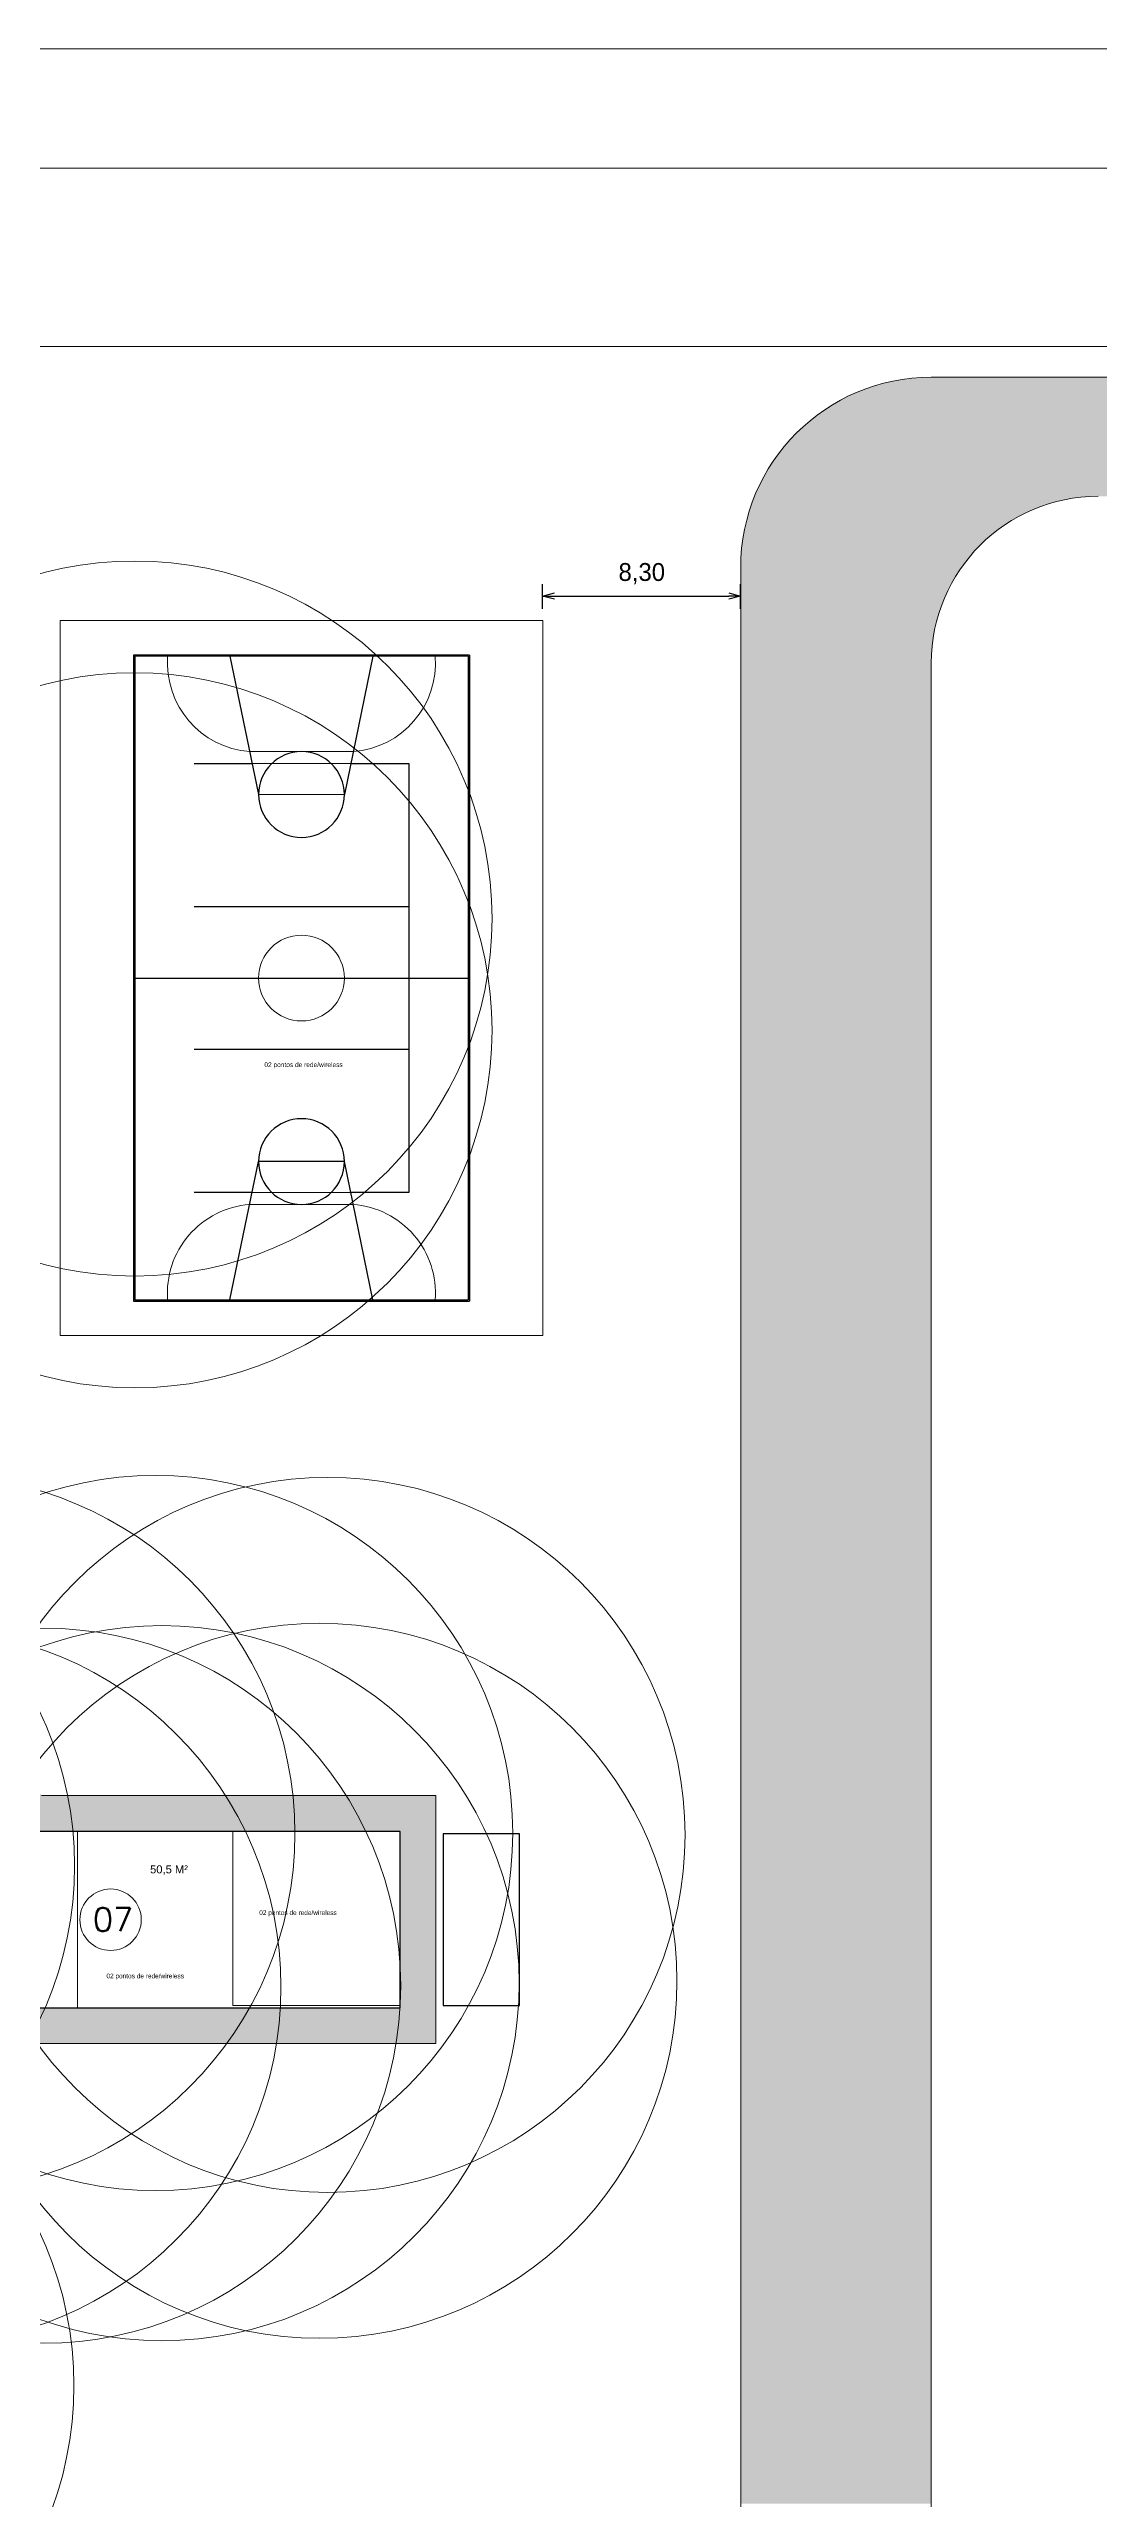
# Model space of a CAD drawing. Header units: millimetres. Extents: x 664 to 1534, y 1164 to 2765.
# Drawn here: x 820.7 to 864.7, y 1325.4 to 1428.2 of the extents above; entities that cross this region are included whole.
import ezdxf

# ---------------------------------------------------------------- set-up
doc = ezdxf.new("R2010")
doc.units = ezdxf.units.MM
doc.linetypes.add('HIDDEN', pattern=[9.525, 6.35, -3.175])
doc.layers.get('0').update_dxf_attribs({"lineweight": 20})
doc.layers.get('Defpoints').update_dxf_attribs({"lineweight": 13})
for name, color, linetype, lineweight in [('Alambrado', 7, 'Continuous', 15), ('Barra', 9, 'Continuous', 9), ('Calçadas', 7, 'Continuous', 13), ('Cotas', 1, 'Continuous', 5), ('Linha', 6, 'Continuous', 20), ('Paredes', 5, 'Continuous', 25), ('Quadra1', 20, 'Continuous', 25)]:
    doc.layers.add(name, color=color, linetype=linetype, lineweight=lineweight)
doc.layers.add('Piso', color=7, linetype='Continuous')
doc.styles.add('Arial', font='arial.ttf')
doc.styles.add('ROMANS', font='romans')
doc.linetypes.add('FENCELINE1', pattern='A,6.35,-2.54,[133,ltypeshp.shx,S=2.54,R=0,X=-2.54,Y=0],-2.54,25.4', length=36.83)
doc.dimstyles.get("Standard").update_dxf_attribs({"dimscale": 5, "dimtxt": 0.15, "dimasz": 0.1, "dimexe": 0.1, "dimexo": 0.1, "dimgap": 0.1, "dimtad": 1, "dimzin": 1, "dimdsep": 46, "dimtxsty": 'Standard', "dimblk1": 'OPEN30', "dimblk2": 'OPEN30', "dimsah": 1, "dimcen": -1, "dimclrd": 1, "dimclre": 1, "dimclrt": 1, "dimadec": 1, "dimazin": 0, "dimtm": 1e-09, "dimtfac": 1, "dimtmove": 2, "dimatfit": 2, "dimldrblk": 'CLOSED', "dimfxl": 1, "dimtzin": 1, "dimarcsym": 0})
pattern_1 = [(50, (-603.278, 21.2618), (4.554617, -0.398477), [0.47625, -5.23875]), (355, (-603.278, 21.262), (-0.881071, 4.776416), [0.381, -4.191]), (100.451, (-602.8986, 21.2286), (3.673563, 4.377917), [0.40475, -4.45225]), (46.1842, (-603.278, 22.532), (6.776976, -1.051058), [0.714375, -7.858125]), (96.6356, (-602.7134, 22.444), (5.935106, 6.185639), [0.607125, -6.678375]), (351.184, (-603.278, 22.532), (5.935115, 6.185628), [0.5715, -6.2865]), (21, (-602.643, 22.2143), (3.790372, -2.556638), [0.47625, -5.23875]), (326, (-602.643, 22.2143), (1.545051, 4.604699), [0.381, -4.191]), (71.4514, (-602.3273, 22.0013), (5.335412, 2.048071), [0.40475, -4.45225]), (37.5, (-603.2781, 21.2618), (0.0772151, 2.113876), [0, -4.1402, 0, -4.2545, 0, -4.206875]), (7.5, (-603.2781, 21.2618), (1.6704916, 2.5045144), [0, -2.4257, 0, -4.04495, 0, -1.603375]), (327.5, (-604.6942, 21.2618), (3.3897649, -0.1432186), [0, -1.5875, 0, -4.953, 0, -6.57225]), (317.5, (-605.3292, 21.2618), (3.7032295, 0.6356623), [0, -2.06375, 0, -3.2893, 0, -4.66725])]

# ---------------------------------------------------------------- blocks, each defined once
blk = doc.blocks.new('_Open30')
at = {"color": 0, "linetype": 'ByBlock', "lineweight": -2}
for p, q in [((-1, 0.27), (0, 0)), ((0, 0), (-1, -0.27)), ((0, 0), (-1, 0))]:
    blk.add_line(p, q, dxfattribs=at)
blk = doc.blocks.new('*D8')
at = {"layer": 'Cotas', "color": 1, "lineweight": -2, "transparency": 16777216}
for p, q in [((841.43, 1404.69), (841.43, 1405.72)), ((849.74, 1404.69), (849.74, 1405.72)), ((841.93, 1405.22), (849.24, 1405.22))]:
    blk.add_line(p, q, dxfattribs=at)
at = {"layer": 'Defpoints', "color": 0, "transparency": 16777216}
for p in [(849.74, 1405.22), (841.43, 1404.19), (849.74, 1404.19)]:
    blk.add_point(p, dxfattribs=at)
at = {"layer": 'Cotas', "color": 1, "lineweight": -2, "transparency": 16777216, "xscale": 0.5, "yscale": 0.5, "zscale": 0.5, "rotation": 180}
blk.add_blockref('_Open30', (841.43, 1405.22), dxfattribs=at)
at = {"layer": 'Cotas', "color": 1, "lineweight": -2, "transparency": 16777216, "xscale": 0.5, "yscale": 0.5, "zscale": 0.5}
blk.add_blockref('_Open30', (849.74, 1405.22), dxfattribs=at)
at = {"layer": 'Cotas', "color": 1, "transparency": 16777216, "insert": (845.59, 1406.16), "char_height": 0.75, "attachment_point": 5}
blk.add_mtext('8,30', dxfattribs=at)
blk = doc.blocks.new('_Closed')
at = {"layer": 'Piso', "color": 0, "lineweight": -2}
for p, q in [((-1, 0.17), (0, 0)), ((-1, 0.17), (-1, -0.17)), ((0, 0), (-1, -0.17)), ((0, 0), (-1, 0))]:
    blk.add_line(p, q, dxfattribs=at)

msp = doc.modelspace()

# ---------------------------------------------------------------- hatches: boundary and pattern name
at = {"layer": 'Barra'}
h = msp.add_hatch(dxfattribs=at)
h.set_pattern_fill('AR-CONC', color=256, scale=0.025, style=0)
h.set_pattern_definition(pattern_1)
h.paths.add_polyline_path([(977.375, 1409.405, -0.4651419), (983.311, 1403.469), (983.311, 1327.37), (988.308, 1327.37), (988.305, 1403.24, 0.4469678), (977.406, 1414.405), (857.741, 1414.405, 0.4142136), (849.741, 1406.405), (849.741, 1325.182), (857.741, 1325.182), (857.741, 1402.405, -0.4142136), (864.741, 1409.405)])
h = msp.add_hatch(dxfattribs=at)
h.set_pattern_fill('AR-CONC', color=256, scale=0.025, style=0)
h.set_pattern_definition(pattern_1)
h.paths.add_polyline_path([(983.311, 1225.034, -0.4142136), (978.311, 1220.034), (745.25, 1220.034), (745.25, 1215.034), (978.311, 1215.034, 0.4142233), (988.311, 1225.034), (988.308, 1327.37), (983.311, 1327.37)])
at = {"layer": 'Calçadas'}
h = msp.add_hatch(dxfattribs=at)
h.set_pattern_fill('AR-SAND', color=256, scale=0.02, angle=-90, style=0)
h.set_pattern_definition([(307.5, (-540.2502, 1911.4388), (0.97882647, 0.03200063), [0, -0.77216, 0, -0.8636, 0, -0.8255]), (277.5, (-540.2502, 1911.4388), (1.4336502, -0.8990466), [0, -0.41656, 0, -0.69596, 0, -0.2667]), (237.5, (-540.2502, 1912.0636), (0.00287437, -1.58198474), [0, -0.254, 0, -0.9144, 0, -1.1938]), (227.5, (-540.2502, 1912.0636), (0.4458586, -1.5271129), [0, -0.127, 0, -0.59944, 0, -0.6858])])
h.paths.add_polyline_path([(805.439, 1377.294), (818.648, 1354.894), (811.151, 1354.894), (811.151, 1344.494), (836.951, 1344.494), (836.951, 1354.894), (820.39, 1354.894), (807.181, 1377.294), (807.181, 1396.194), (796.981, 1396.194), (796.981, 1401.231), (807.181, 1401.231), (807.181, 1414.981), (805.681, 1414.981), (805.681, 1402.731), (795.481, 1402.731), (795.481, 1412.731), (801.481, 1412.731), (801.481, 1414.981), (793.981, 1414.981), (793.981, 1401.231), (789.981, 1401.231), (789.981, 1398.731), (785.481, 1398.731), (785.481, 1394.044), (780.481, 1394.044), (780.481, 1397.794), (731.481, 1397.794), (731.481, 1394.044), (724.981, 1394.044), (724.981, 1381.044), (731.481, 1381.044), (731.481, 1377.294), (784.281, 1377.294), (784.281, 1359.264), (727.481, 1359.264), (727.481, 1355.464), (720.481, 1355.464), (720.481, 1342.464), (727.481, 1342.464), (727.481, 1338.714), (785.781, 1338.714), (785.781, 1356.714), (795.081, 1356.714), (795.081, 1344.494), (808.281, 1344.494), (808.281, 1362.494), (798.646, 1362.494), (788.615, 1377.294)])
h.paths.add_polyline_path([(785.481, 1382.544), (779.981, 1382.544), (779.981, 1385.044), (778.981, 1385.044), (778.981, 1378.794), (771.481, 1378.794), (771.481, 1379.794), (763.681, 1379.794), (763.681, 1378.794), (756.181, 1378.794), (756.181, 1379.794), (748.181, 1379.794), (748.181, 1378.794), (739.981, 1378.794), (739.981, 1379.794), (732.981, 1379.794), (732.981, 1385.044), (731.981, 1385.044), (731.981, 1382.544), (726.481, 1382.544), (726.481, 1392.544), (731.981, 1392.544), (731.981, 1390.044), (732.981, 1390.044), (732.981, 1395.294), (739.981, 1395.294), (739.981, 1396.294), (748.181, 1396.294), (748.181, 1395.294), (756.181, 1395.294), (756.181, 1396.294), (763.681, 1396.294), (763.681, 1395.294), (771.481, 1395.294), (771.481, 1396.294), (778.981, 1396.294), (778.981, 1390.044), (779.981, 1390.044), (779.981, 1392.544), (785.481, 1392.544)], flags=16)
h.paths.add_polyline_path([(795.481, 1394.694), (805.681, 1394.694), (805.681, 1379.694), (795.481, 1379.694)], flags=16)
h.paths.add_polyline_path([(786.803, 1377.294), (796.834, 1362.494), (795.081, 1362.494), (795.081, 1359.264), (785.781, 1359.264), (785.781, 1377.294)], flags=16)
h.paths.add_polyline_path([(796.581, 1360.994), (806.781, 1360.994), (806.781, 1345.994), (796.581, 1345.994)], flags=16)
h.paths.add_polyline_path([(784.281, 1356.714), (784.281, 1341.214), (774.281, 1341.214), (774.281, 1340.214), (766.781, 1340.214), (766.781, 1341.214), (759.281, 1341.214), (759.281, 1340.214), (751.781, 1340.214), (751.781, 1341.214), (743.781, 1341.214), (743.781, 1340.214), (735.481, 1340.214), (735.481, 1341.214), (728.481, 1341.214), (728.481, 1346.464), (727.481, 1346.464), (727.481, 1343.964), (721.981, 1343.964), (721.981, 1353.964), (727.481, 1353.964), (727.481, 1351.464), (728.481, 1351.464), (728.481, 1356.714), (735.481, 1356.714), (735.481, 1357.714), (743.781, 1357.714), (743.781, 1356.714), (751.781, 1356.714), (751.781, 1357.714), (759.281, 1357.714), (759.281, 1356.714), (766.781, 1356.714), (766.781, 1357.714), (774.281, 1357.714), (774.281, 1356.714)], flags=16)
h.paths.add_polyline_path([(812.651, 1353.394), (835.451, 1353.394), (835.451, 1345.994), (812.651, 1345.994)], flags=16)
h.paths.add_polyline_path([(818.422, 1351.026), (831.633, 1351.026), (831.633, 1347.956), (818.422, 1347.956)], flags=8)
h.paths.add_polyline_path([(757.359, 1355.043), (757.359, 1342.283), (754.289, 1342.283), (754.289, 1355.043)], flags=8)
h.paths.add_polyline_path([(755.705, 1393.325), (755.705, 1380.931), (752.636, 1380.931), (752.636, 1393.325)], flags=8)
at = {"layer": 'Paredes'}
h = msp.add_hatch(color=256, dxfattribs=at)
h.paths.add_polyline_path([(824.256, 1402.744), (824.256, 1375.644), (838.356, 1375.644), (838.356, 1402.744)])
h.paths.add_polyline_path([(824.306, 1402.694), (824.306, 1375.694), (838.306, 1375.694), (838.306, 1402.694)], flags=16)

# ---------------------------------------------------------------- linework, layer by layer
for p, q in [((673.5, 1428.173), (1006.219, 1428.173)), ((678.5, 1423.173), (1001.219, 1423.173))]:
    msp.add_line(p, q)
at = {"color": 0, "linetype": 'HIDDEN'}
for p, q in [((829.133, 1398.694), (833.478, 1398.694)), ((833.375, 1398.194), (829.237, 1398.194)), ((833.375, 1380.194), (829.237, 1380.194)), ((829.133, 1379.694), (833.478, 1379.694))]:
    msp.add_line(p, q, dxfattribs=at)
at = {"color": 0}
msp.add_line((833.106, 1396.894), (829.506, 1396.894), dxfattribs=at)
msp.add_circle((831.306, 1389.194), 1.8, dxfattribs=at)
at = {"color": 0, "linetype": 'Continuous'}
for centre, start, end in [((829.411, 1402.416), 175.73058, 265.73058), ((833.2, 1402.416), 274.26942, 4.26942), ((829.411, 1375.972), 94.26942, 184.26942), ((833.2, 1375.972), 355.73058, 85.73058)]:
    msp.add_arc(centre, 3.732, start, end, dxfattribs=at)
at = {"layer": 'Alambrado', "linetype": 'FENCELINE1', "ltscale": 0.07}
msp.add_line((988.981, 1415.694), (684.981, 1415.694), dxfattribs=at)
at = {"layer": 'Barra'}
for p, q in [((857.741, 1414.405), (977.406, 1414.405)), ((849.741, 1271.714), (849.741, 1406.405)), ((857.741, 1271.714), (857.741, 1402.405))]:
    msp.add_line(p, q, dxfattribs=at)
for points in [[(814.978, 1353.394), (821.911, 1353.394), (821.911, 1345.994), (814.978, 1345.994)], [(835.451, 1353.394), (828.431, 1353.394), (828.431, 1346.094), (835.451, 1346.094)]]:
    msp.add_lwpolyline(points, close=True, dxfattribs=at)
for centre in [(824.306, 1391.691), (824.306, 1387.002), (816.031, 1353.306), (825.176, 1353.325), (832.407, 1353.244), (806.781, 1351.955), (815.446, 1346.871), (820.474, 1346.919), (825.444, 1347.025), (832.066, 1347.125), (806.755, 1330.148)]:
    msp.add_circle(centre, 15, dxfattribs=at)
for centre, radius in [((857.741, 1406.405), 8), ((864.741, 1402.405), 7)]:
    msp.add_arc(centre, radius, 90, 180, dxfattribs=at)
at = {"layer": 'Calçadas'}
for p, q in [((836.951, 1354.894), (820.39, 1354.894)), ((836.951, 1344.494), (836.951, 1354.894)), ((811.151, 1344.494), (836.951, 1344.494))]:
    msp.add_line(p, q, dxfattribs=at)
msp.add_lwpolyline([(841.431, 1404.194), (821.181, 1404.194), (821.181, 1374.194), (841.431, 1374.194)], close=True, dxfattribs=at)
at = {"layer": 'Linha'}
msp.add_circle((823.295, 1349.687), 1.289, dxfattribs=at)
at = {"layer": 'Paredes', "color": 5}
for p, q in [((824.256, 1402.744), (824.256, 1375.644)), ((838.356, 1402.744), (824.256, 1402.744)), ((824.306, 1402.694), (824.306, 1375.694)), ((838.306, 1402.694), (824.306, 1402.694)), ((838.306, 1402.694), (838.306, 1375.694)), ((838.356, 1402.744), (838.356, 1375.644)), ((824.306, 1389.194), (838.306, 1389.194)), ((824.256, 1375.644), (838.356, 1375.644)), ((824.306, 1375.694), (838.306, 1375.694))]:
    msp.add_line(p, q, dxfattribs=at)
at = {"layer": 'Paredes'}
for p, q in [((835.451, 1353.394), (812.651, 1353.394)), ((835.451, 1345.994), (835.451, 1353.394)), ((812.651, 1345.994), (835.451, 1345.994))]:
    msp.add_line(p, q, dxfattribs=at)
msp.add_lwpolyline([(837.251, 1346.094), (840.451, 1346.094), (840.451, 1353.294), (837.251, 1353.294)], close=True, dxfattribs=at)
at = {"layer": 'Quadra1'}
for p, q in [((828.306, 1402.694), (829.506, 1396.894)), ((834.306, 1402.694), (833.106, 1396.894)), ((826.806, 1398.194), (829.237, 1398.194)), ((833.375, 1398.194), (835.806, 1398.194)), ((835.806, 1398.194), (835.806, 1380.194)), ((826.806, 1392.194), (835.806, 1392.194)), ((835.806, 1386.194), (826.806, 1386.194)), ((828.306, 1375.694), (829.506, 1381.494)), ((833.106, 1381.494), (829.506, 1381.494)), ((834.306, 1375.694), (833.106, 1381.494)), ((829.237, 1380.194), (826.806, 1380.194)), ((835.806, 1380.194), (833.375, 1380.194))]:
    msp.add_line(p, q, dxfattribs=at)
for centre, start, end in [((831.306, 1396.894), 0, 180), ((831.306, 1396.894), 180, 0), ((831.306, 1381.494), 0, 180), ((831.306, 1381.494), 180, 0)]:
    msp.add_arc(centre, 1.8, start, end, dxfattribs=at)

# ---------------------------------------------------------------- texts
at = {"layer": 'Barra', "style": 'Arial'}
msp.add_text('50,5 M²', height=0.3358, dxfattribs=at).set_placement((824.952, 1351.632))
at = {"layer": 'Barra'}
for p in [(829.532, 1349.885), (823.12, 1347.229)]:
    msp.add_text('02 pontos de rede/wireless', height=0.19708, dxfattribs=at).set_placement(p)
at = {"layer": 'Barra', "insert": (829.748, 1385.656), "char_height": 0.19708, "width": 3.43187, "attachment_point": 1, "style": 'Arial'}
msp.add_mtext('02 pontos de rede/wireless', dxfattribs=at)
at = {"layer": 'Cotas', "style": 'ROMANS'}
msp.add_text('07', height=0.99, dxfattribs=at).set_placement((822.55, 1349.202))

# ---------------------------------------------------------------- dimensions: what is measured, and where the dimension line sits
at = {"layer": 'Cotas'}
dim = msp.add_linear_dim(base=(849.741, 1405.218), p1=(841.431, 1404.194), p2=(849.741, 1404.194), text='8,30', dimstyle='Standard', dxfattribs=at)
dim.commit()
dim.dimension.update_dxf_attribs({"geometry": '*D8', "text_midpoint": (845.586, 1406.155)})

doc.saveas('drawing.dxf')
